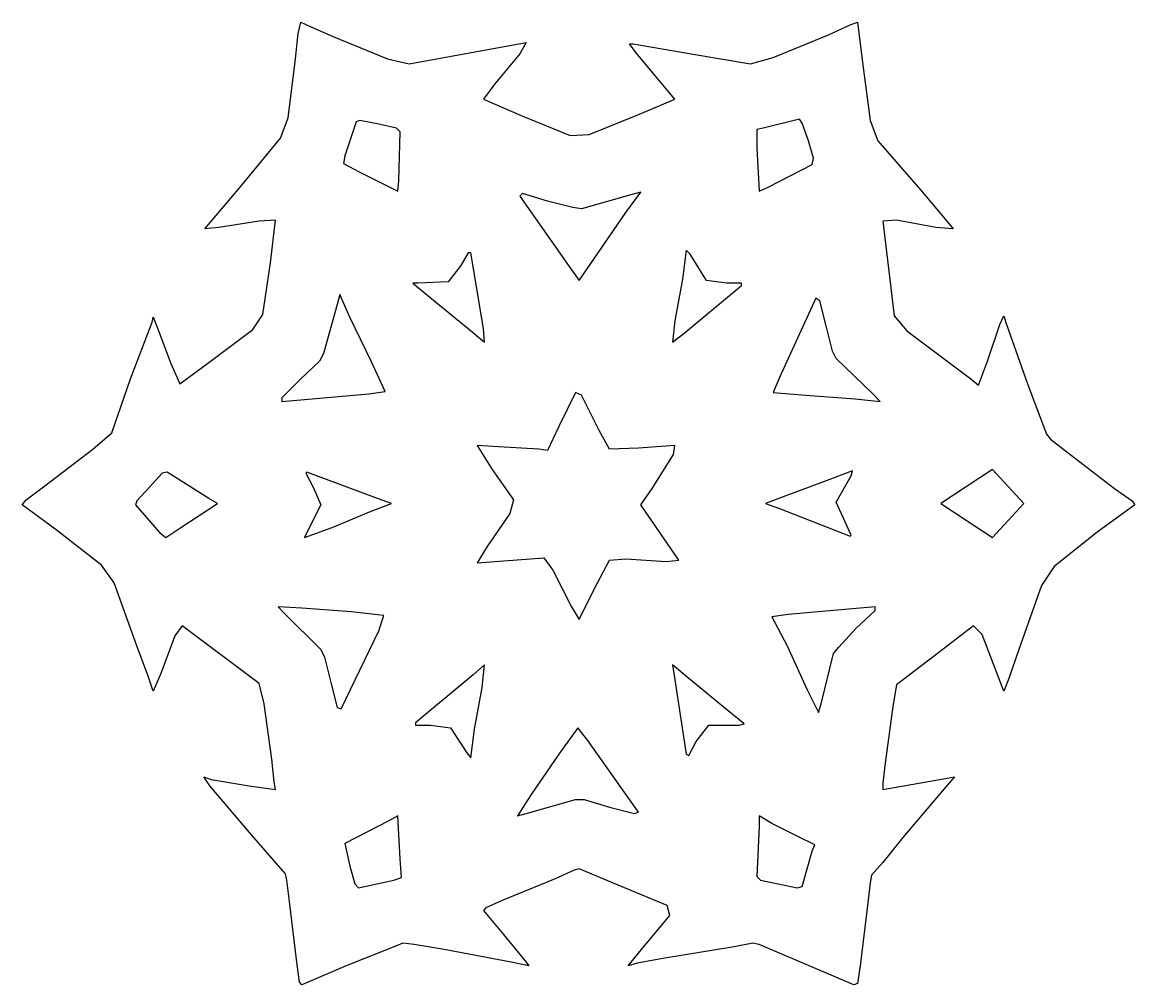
# Model space of a CAD drawing. Header units: centimetres. Extents: x -162 to 48, y -78 to 11.
# Drawn here: x -126.54 to -113.42, y -60.29 to -48.94 of the extents above; entities that cross this region are included whole.
import ezdxf

# ---------------------------------------------------------------- set-up
doc = ezdxf.new("R2010")
doc.units = ezdxf.units.CM
doc.header["$MEASUREMENT"] = 0
doc.layers.add('layer 1', color=7, linetype='Continuous')

msp = doc.modelspace()

# ---------------------------------------------------------------- linework, layer by layer
at = {"layer": 'layer 1', "color": 140}
for points, knots in [([(-113.65948, -54.43625), (-113.65948, -54.43625), (-114.22381, -54.00573), (-114.22381, -54.00573), (-114.22381, -54.00573), (-114.22381, -54.00573), (-114.41699, -53.8573), (-114.41699, -53.8573), (-114.41699, -53.8573), (-114.41699, -53.8573), (-114.4616, -53.79793), (-114.4616, -53.79793), (-114.4616, -53.79793), (-114.4616, -53.79793), (-114.68432, -53.20405), (-114.68432, -53.20405), (-114.68432, -53.20405), (-114.68432, -53.20405), (-114.93687, -52.49143), (-114.93687, -52.49143), (-114.93687, -52.49143), (-114.93687, -52.49143), (-114.96656, -52.40237), (-114.96656, -52.40237), (-114.96656, -52.40237), (-114.96656, -52.40237), (-115.01116, -52.50635), (-115.01116, -52.50635), (-115.01116, -52.50635), (-115.01116, -52.50635), (-115.15959, -52.93688), (-115.15959, -52.93688), (-115.15959, -52.93688), (-115.15959, -52.93688), (-115.26357, -53.21897), (-115.26357, -53.21897), (-115.26357, -53.21897), (-115.26357, -53.21897), (-115.35278, -53.14468), (-115.35278, -53.14468), (-115.35278, -53.14468), (-115.35278, -53.14468), (-115.5755, -52.98133), (-115.5755, -52.98133), (-115.5755, -52.98133), (-115.5755, -52.98133), (-116.11029, -52.58049), (-116.11029, -52.58049), (-116.11029, -52.58049), (-116.11029, -52.58049), (-116.25872, -52.40237), (-116.25872, -52.40237), (-116.25872, -52.40237), (-116.25872, -52.40237), (-116.39239, -51.28892), (-116.39239, -51.28892), (-116.39239, -51.28892), (-116.39239, -51.28892), (-116.22904, -51.27415), (-116.22904, -51.27415), (-116.22904, -51.27415), (-116.22904, -51.27415), (-115.76868, -51.36321), (-115.76868, -51.36321), (-115.76868, -51.36321), (-115.76868, -51.36321), (-115.56073, -51.37798), (-115.56073, -51.37798), (-115.56073, -51.37798), (-115.56073, -51.37798), (-115.69439, -51.21463), (-115.69439, -51.21463), (-115.69439, -51.21463), (-115.69439, -51.21463), (-115.9468, -50.91776), (-115.9468, -50.91776), (-115.9468, -50.91776), (-115.9468, -50.91776), (-116.45191, -50.33881), (-116.45191, -50.33881), (-116.45191, -50.33881), (-116.45191, -50.33881), (-116.54096, -50.10132), (-116.54096, -50.10132), (-116.54096, -50.10132), (-116.54096, -50.10132), (-116.63017, -49.41824), (-116.63017, -49.41824), (-116.63017, -49.41824), (-116.63017, -49.41824), (-116.68954, -48.94326), (-116.68954, -48.94326), (-116.68954, -48.94326), (-116.68954, -48.94326), (-116.7786, -48.97294), (-116.7786, -48.97294), (-116.7786, -48.97294), (-116.7786, -48.97294), (-117.03116, -49.09169), (-117.03116, -49.09169), (-117.03116, -49.09169), (-117.03116, -49.09169), (-117.6847, -49.35887), (-117.6847, -49.35887), (-117.6847, -49.35887), (-117.6847, -49.35887), (-117.95202, -49.43316), (-117.95202, -49.43316), (-117.95202, -49.43316), (-117.95202, -49.43316), (-118.65017, -49.31441), (-118.65017, -49.31441), (-118.65017, -49.31441), (-118.65017, -49.31441), (-119.3334, -49.19566), (-119.3334, -49.19566), (-119.3334, -49.19566), (-119.3334, -49.19566), (-119.37785, -49.19566), (-119.37785, -49.19566), (-119.37785, -49.19566), (-119.37785, -49.19566), (-119.30371, -49.29949), (-119.30371, -49.29949), (-119.30371, -49.29949), (-119.30371, -49.29949), (-119.00655, -49.65588), (-119.00655, -49.65588), (-119.00655, -49.65588), (-119.00655, -49.65588), (-118.8432, -49.84891), (-118.8432, -49.84891), (-118.8432, -49.84891), (-118.8432, -49.84891), (-119.25911, -50.02703), (-119.25911, -50.02703), (-119.25911, -50.02703), (-119.25911, -50.02703), (-119.85327, -50.26452), (-119.85327, -50.26452), (-119.85327, -50.26452), (-119.85327, -50.26452), (-120.076, -50.27944), (-120.076, -50.27944), (-120.076, -50.27944), (-120.076, -50.27944), (-120.65525, -50.0418), (-120.65525, -50.0418), (-120.65525, -50.0418), (-120.65525, -50.0418), (-121.10084, -49.84891), (-121.10084, -49.84891), (-121.10084, -49.84891), (-121.10084, -49.84891), (-120.96718, -49.67065), (-120.96718, -49.67065), (-120.96718, -49.67065), (-120.96718, -49.67065), (-120.67016, -49.31441), (-120.67016, -49.31441), (-120.67016, -49.31441), (-120.67016, -49.31441), (-120.59588, -49.18075), (-120.59588, -49.18075), (-120.59588, -49.18075), (-120.59588, -49.18075), (-121.97725, -49.43316), (-121.97725, -49.43316), (-121.97725, -49.43316), (-121.97725, -49.43316), (-122.22965, -49.37378), (-122.22965, -49.37378), (-122.22965, -49.37378), (-122.22965, -49.37378), (-122.8832, -49.10661), (-122.8832, -49.10661), (-122.8832, -49.10661), (-122.8832, -49.10661), (-123.15067, -48.98771), (-123.15067, -48.98771), (-123.15067, -48.98771), (-123.15067, -48.98771), (-123.25464, -48.94326), (-123.25464, -48.94326), (-123.25464, -48.94326), (-123.25464, -48.94326), (-123.28433, -49.07692), (-123.28433, -49.07692), (-123.28433, -49.07692), (-123.28433, -49.07692), (-123.31402, -49.37378), (-123.31402, -49.37378), (-123.31402, -49.37378), (-123.31402, -49.37378), (-123.40308, -50.07148), (-123.40308, -50.07148), (-123.40308, -50.07148), (-123.40308, -50.07148), (-123.49213, -50.30912), (-123.49213, -50.30912), (-123.49213, -50.30912), (-123.49213, -50.30912), (-123.96756, -50.88808), (-123.96756, -50.88808), (-123.96756, -50.88808), (-123.96756, -50.88808), (-124.38346, -51.37798), (-124.38346, -51.37798), (-124.38346, -51.37798), (-124.38346, -51.37798), (-124.21996, -51.36321), (-124.21996, -51.36321), (-124.21996, -51.36321), (-124.21996, -51.36321), (-123.74469, -51.28892), (-123.74469, -51.28892), (-123.74469, -51.28892), (-123.74469, -51.28892), (-123.55165, -51.27415), (-123.55165, -51.27415), (-123.55165, -51.27415), (-123.55165, -51.27415), (-123.61103, -51.77881), (-123.61103, -51.77881), (-123.61103, -51.77881), (-123.61103, -51.77881), (-123.70023, -52.38761), (-123.70023, -52.38761), (-123.70023, -52.38761), (-123.70023, -52.38761), (-123.81898, -52.56572), (-123.81898, -52.56572), (-123.81898, -52.56572), (-123.81898, -52.56572), (-124.33886, -52.95164), (-124.33886, -52.95164), (-124.33886, -52.95164), (-124.33886, -52.95164), (-124.68047, -53.20405), (-124.68047, -53.20405), (-124.68047, -53.20405), (-124.68047, -53.20405), (-124.78445, -52.96656), (-124.78445, -52.96656), (-124.78445, -52.96656), (-124.78445, -52.96656), (-124.9478, -52.53604), (-124.9478, -52.53604), (-124.9478, -52.53604), (-124.9478, -52.53604), (-124.9924, -52.41729), (-124.9924, -52.41729), (-124.9924, -52.41729), (-124.9924, -52.41729), (-125.00732, -52.47666), (-125.00732, -52.47666), (-125.00732, -52.47666), (-125.00732, -52.47666), (-125.25972, -53.14468), (-125.25972, -53.14468), (-125.25972, -53.14468), (-125.25972, -53.14468), (-125.48259, -53.78316), (-125.48259, -53.78316), (-125.48259, -53.78316), (-125.48259, -53.78316), (-125.70531, -53.97604), (-125.70531, -53.97604), (-125.70531, -53.97604), (-125.70531, -53.97604), (-126.2698, -54.40672), (-126.2698, -54.40672), (-126.2698, -54.40672), (-126.2698, -54.40672), (-126.49252, -54.56992), (-126.49252, -54.56992), (-126.49252, -54.56992), (-126.49252, -54.56992), (-126.53712, -54.62929), (-126.53712, -54.62929), (-126.53712, -54.62929), (-126.53712, -54.62929), (-126.13613, -54.9263), (-126.13613, -54.9263), (-126.13613, -54.9263), (-126.13613, -54.9263), (-125.60134, -55.34191), (-125.60134, -55.34191), (-125.60134, -55.34191), (-125.60134, -55.34191), (-125.45291, -55.54971), (-125.45291, -55.54971), (-125.45291, -55.54971), (-125.45291, -55.54971), (-125.18543, -56.29216), (-125.18543, -56.29216), (-125.18543, -56.29216), (-125.18543, -56.29216), (-125.05177, -56.6484), (-125.05177, -56.6484), (-125.05177, -56.6484), (-125.05177, -56.6484), (-124.9924, -56.82652), (-124.9924, -56.82652), (-124.9924, -56.82652), (-124.9924, -56.82652), (-124.90334, -56.61871), (-124.90334, -56.61871), (-124.90334, -56.61871), (-124.90334, -56.61871), (-124.73984, -56.17327), (-124.73984, -56.17327), (-124.73984, -56.17327), (-124.73984, -56.17327), (-124.65079, -56.05453), (-124.65079, -56.05453), (-124.65079, -56.05453), (-124.65079, -56.05453), (-123.74469, -56.73746), (-123.74469, -56.73746), (-123.74469, -56.73746), (-123.74469, -56.73746), (-123.68532, -56.9751), (-123.68532, -56.9751), (-123.68532, -56.9751), (-123.68532, -56.9751), (-123.59626, -57.62819), (-123.59626, -57.62819), (-123.59626, -57.62819), (-123.59626, -57.62819), (-123.56657, -57.89552), (-123.56657, -57.89552), (-123.56657, -57.89552), (-123.56657, -57.89552), (-123.55165, -57.98458), (-123.55165, -57.98458), (-123.55165, -57.98458), (-123.55165, -57.98458), (-123.86358, -57.93997), (-123.86358, -57.93997), (-123.86358, -57.93997), (-123.86358, -57.93997), (-124.30917, -57.86583), (-124.30917, -57.86583), (-124.30917, -57.86583), (-124.30917, -57.86583), (-124.39823, -57.83615), (-124.39823, -57.83615), (-124.39823, -57.83615), (-124.39823, -57.83615), (-124.32394, -57.93997), (-124.32394, -57.93997), (-124.32394, -57.93997), (-124.32394, -57.93997), (-123.8339, -58.51908), (-123.8339, -58.51908), (-123.8339, -58.51908), (-123.8339, -58.51908), (-123.43276, -58.97929), (-123.43276, -58.97929), (-123.43276, -58.97929), (-123.43276, -58.97929), (-123.41799, -59.05343), (-123.41799, -59.05343), (-123.41799, -59.05343), (-123.41799, -59.05343), (-123.38831, -59.30584), (-123.38831, -59.30584), (-123.38831, -59.30584), (-123.38831, -59.30584), (-123.2991, -60.01846), (-123.2991, -60.01846), (-123.2991, -60.01846), (-123.2991, -60.01846), (-123.26941, -60.25595), (-123.26941, -60.25595), (-123.26941, -60.25595), (-123.26941, -60.25595), (-123.23973, -60.28563), (-123.23973, -60.28563), (-123.23973, -60.28563), (-123.23973, -60.28563), (-122.71985, -60.06306), (-122.71985, -60.06306), (-122.71985, -60.06306), (-122.71985, -60.06306), (-122.12568, -59.82542), (-122.12568, -59.82542), (-122.12568, -59.82542), (-122.12568, -59.82542), (-122.05154, -59.79574), (-122.05154, -59.79574), (-122.05154, -59.79574), (-122.05154, -59.79574), (-121.91787, -59.81065), (-121.91787, -59.81065), (-121.91787, -59.81065), (-121.91787, -59.81065), (-121.56134, -59.87003), (-121.56134, -59.87003), (-121.56134, -59.87003), (-121.56134, -59.87003), (-120.77414, -60.01846), (-120.77414, -60.01846), (-120.77414, -60.01846), (-120.77414, -60.01846), (-120.56619, -60.06306), (-120.56619, -60.06306), (-120.56619, -60.06306), (-120.56619, -60.06306), (-120.59588, -60.01846), (-120.59588, -60.01846), (-120.59588, -60.01846), (-120.59588, -60.01846), (-120.8632, -59.69191), (-120.8632, -59.69191), (-120.8632, -59.69191), (-120.8632, -59.69191), (-121.10084, -59.40981), (-121.10084, -59.40981), (-121.10084, -59.40981), (-121.10084, -59.40981), (-121.07115, -59.38013), (-121.07115, -59.38013), (-121.07115, -59.38013), (-121.07115, -59.38013), (-120.87812, -59.29107), (-120.87812, -59.29107), (-120.87812, -59.29107), (-120.87812, -59.29107), (-120.25426, -59.03866), (-120.25426, -59.03866), (-120.25426, -59.03866), (-120.25426, -59.03866), (-120.03139, -58.93469), (-120.03139, -58.93469), (-120.03139, -58.93469), (-120.03139, -58.93469), (-119.97202, -58.91992), (-119.97202, -58.91992), (-119.97202, -58.91992), (-119.97202, -58.91992), (-119.51166, -59.11295), (-119.51166, -59.11295), (-119.51166, -59.11295), (-119.51166, -59.11295), (-118.93226, -59.35044), (-118.93226, -59.35044), (-118.93226, -59.35044), (-118.93226, -59.35044), (-118.90258, -59.46919), (-118.90258, -59.46919), (-118.90258, -59.46919), (-118.90258, -59.46919), (-119.19973, -59.82542), (-119.19973, -59.82542), (-119.19973, -59.82542), (-119.19973, -59.82542), (-119.39277, -60.06306), (-119.39277, -60.06306), (-119.39277, -60.06306), (-119.39277, -60.06306), (-119.28879, -60.03323), (-119.28879, -60.03323), (-119.28879, -60.03323), (-119.28879, -60.03323), (-118.9621, -59.974), (-118.9621, -59.974), (-118.9621, -59.974), (-118.9621, -59.974), (-118.14506, -59.84034), (-118.14506, -59.84034), (-118.14506, -59.84034), (-118.14506, -59.84034), (-117.92234, -59.79574), (-117.92234, -59.79574), (-117.92234, -59.79574), (-117.92234, -59.79574), (-117.84805, -59.81065), (-117.84805, -59.81065), (-117.84805, -59.81065), (-117.84805, -59.81065), (-116.734, -60.28563), (-116.734, -60.28563), (-116.734, -60.28563), (-116.734, -60.28563), (-116.68954, -60.27086), (-116.68954, -60.27086), (-116.68954, -60.27086), (-116.68954, -60.27086), (-116.65986, -60.06306), (-116.65986, -60.06306), (-116.65986, -60.06306), (-116.65986, -60.06306), (-116.57065, -59.35044), (-116.57065, -59.35044), (-116.57065, -59.35044), (-116.57065, -59.35044), (-116.54096, -59.08312), (-116.54096, -59.08312), (-116.54096, -59.08312), (-116.54096, -59.08312), (-116.52605, -58.99406), (-116.52605, -58.99406), (-116.52605, -58.99406), (-116.52605, -58.99406), (-116.39239, -58.84563), (-116.39239, -58.84563), (-116.39239, -58.84563), (-116.39239, -58.84563), (-116.15475, -58.54876), (-116.15475, -58.54876), (-116.15475, -58.54876), (-116.15475, -58.54876), (-115.64979, -57.95489), (-115.64979, -57.95489), (-115.64979, -57.95489), (-115.64979, -57.95489), (-115.54581, -57.83615), (-115.54581, -57.83615), (-115.54581, -57.83615), (-115.54581, -57.83615), (-115.63502, -57.85092), (-115.63502, -57.85092), (-115.63502, -57.85092), (-115.63502, -57.85092), (-116.39239, -57.98458), (-116.39239, -57.98458), (-116.39239, -57.98458), (-116.39239, -57.98458), (-116.39239, -57.91029), (-116.39239, -57.91029), (-116.39239, -57.91029), (-116.39239, -57.91029), (-116.3627, -57.6728), (-116.3627, -57.6728), (-116.3627, -57.6728), (-116.3627, -57.6728), (-116.27364, -57.00478), (-116.27364, -57.00478), (-116.27364, -57.00478), (-116.27364, -57.00478), (-116.22904, -56.75238), (-116.22904, -56.75238), (-116.22904, -56.75238), (-116.22904, -56.75238), (-115.78345, -56.41091), (-115.78345, -56.41091), (-115.78345, -56.41091), (-115.78345, -56.41091), (-115.32294, -56.05453), (-115.32294, -56.05453), (-115.32294, -56.05453), (-115.32294, -56.05453), (-115.21911, -56.1585), (-115.21911, -56.1585), (-115.21911, -56.1585), (-115.21911, -56.1585), (-115.05562, -56.58903), (-115.05562, -56.58903), (-115.05562, -56.58903), (-115.05562, -56.58903), (-114.96656, -56.82652), (-114.96656, -56.82652), (-114.96656, -56.82652), (-114.96656, -56.82652), (-114.90719, -56.67809), (-114.90719, -56.67809), (-114.90719, -56.67809), (-114.90719, -56.67809), (-114.78829, -56.33662), (-114.78829, -56.33662), (-114.78829, -56.33662), (-114.78829, -56.33662), (-114.52097, -55.57955), (-114.52097, -55.57955), (-114.52097, -55.57955), (-114.52097, -55.57955), (-114.37239, -55.35682), (-114.37239, -55.35682), (-114.37239, -55.35682), (-114.37239, -55.35682), (-113.86743, -54.95599), (-113.86743, -54.95599), (-113.86743, -54.95599), (-113.86743, -54.95599), (-113.42184, -54.62929), (-113.42184, -54.62929), (-113.42184, -54.62929), (-113.42184, -54.62929), (-113.45152, -54.58483), (-113.45152, -54.58483), (-113.45152, -54.58483), (-113.45152, -54.58483), (-113.65948, -54.43625), (-113.65948, -54.43625)], [0, 0, 0, 0, 0.00666667, 0.00666667, 0.00666667, 0.00666667, 0.01333333, 0.01333333, 0.01333333, 0.01333333, 0.02, 0.02, 0.02, 0.02, 0.02666667, 0.02666667, 0.02666667, 0.02666667, 0.03333333, 0.03333333, 0.03333333, 0.03333333, 0.04, 0.04, 0.04, 0.04, 0.04666667, 0.04666667, 0.04666667, 0.04666667, 0.05333333, 0.05333333, 0.05333333, 0.05333333, 0.06, 0.06, 0.06, 0.06, 0.06666667, 0.06666667, 0.06666667, 0.06666667, 0.07333333, 0.07333333, 0.07333333, 0.07333333, 0.08, 0.08, 0.08, 0.08, 0.08666667, 0.08666667, 0.08666667, 0.08666667, 0.09333333, 0.09333333, 0.09333333, 0.09333333, 0.1, 0.1, 0.1, 0.1, 0.10666667, 0.10666667, 0.10666667, 0.10666667, 0.11333333, 0.11333333, 0.11333333, 0.11333333, 0.12, 0.12, 0.12, 0.12, 0.12666667, 0.12666667, 0.12666667, 0.12666667, 0.13333333, 0.13333333, 0.13333333, 0.13333333, 0.14, 0.14, 0.14, 0.14, 0.14666667, 0.14666667, 0.14666667, 0.14666667, 0.15333333, 0.15333333, 0.15333333, 0.15333333, 0.16, 0.16, 0.16, 0.16, 0.16666667, 0.16666667, 0.16666667, 0.16666667, 0.17333333, 0.17333333, 0.17333333, 0.17333333, 0.18, 0.18, 0.18, 0.18, 0.18666667, 0.18666667, 0.18666667, 0.18666667, 0.19333333, 0.19333333, 0.19333333, 0.19333333, 0.2, 0.2, 0.2, 0.2, 0.20666667, 0.20666667, 0.20666667, 0.20666667, 0.21333333, 0.21333333, 0.21333333, 0.21333333, 0.22, 0.22, 0.22, 0.22, 0.22666667, 0.22666667, 0.22666667, 0.22666667, 0.23333333, 0.23333333, 0.23333333, 0.23333333, 0.24, 0.24, 0.24, 0.24, 0.24666667, 0.24666667, 0.24666667, 0.24666667, 0.25333333, 0.25333333, 0.25333333, 0.25333333, 0.26, 0.26, 0.26, 0.26, 0.26666667, 0.26666667, 0.26666667, 0.26666667, 0.27333333, 0.27333333, 0.27333333, 0.27333333, 0.28, 0.28, 0.28, 0.28, 0.28666667, 0.28666667, 0.28666667, 0.28666667, 0.29333333, 0.29333333, 0.29333333, 0.29333333, 0.3, 0.3, 0.3, 0.3, 0.30666667, 0.30666667, 0.30666667, 0.30666667, 0.31333333, 0.31333333, 0.31333333, 0.31333333, 0.32, 0.32, 0.32, 0.32, 0.32666667, 0.32666667, 0.32666667, 0.32666667, 0.33333333, 0.33333333, 0.33333333, 0.33333333, 0.34, 0.34, 0.34, 0.34, 0.34666667, 0.34666667, 0.34666667, 0.34666667, 0.35333333, 0.35333333, 0.35333333, 0.35333333, 0.36, 0.36, 0.36, 0.36, 0.36666667, 0.36666667, 0.36666667, 0.36666667, 0.37333333, 0.37333333, 0.37333333, 0.37333333, 0.38, 0.38, 0.38, 0.38, 0.38666667, 0.38666667, 0.38666667, 0.38666667, 0.39333333, 0.39333333, 0.39333333, 0.39333333, 0.4, 0.4, 0.4, 0.4, 0.40666667, 0.40666667, 0.40666667, 0.40666667, 0.41333333, 0.41333333, 0.41333333, 0.41333333, 0.42, 0.42, 0.42, 0.42, 0.42666667, 0.42666667, 0.42666667, 0.42666667, 0.43333333, 0.43333333, 0.43333333, 0.43333333, 0.44, 0.44, 0.44, 0.44, 0.44666667, 0.44666667, 0.44666667, 0.44666667, 0.45333333, 0.45333333, 0.45333333, 0.45333333, 0.46, 0.46, 0.46, 0.46, 0.46666667, 0.46666667, 0.46666667, 0.46666667, 0.47333333, 0.47333333, 0.47333333, 0.47333333, 0.48, 0.48, 0.48, 0.48, 0.48666667, 0.48666667, 0.48666667, 0.48666667, 0.49333333, 0.49333333, 0.49333333, 0.49333333, 0.5, 0.5, 0.5, 0.5, 0.50666667, 0.50666667, 0.50666667, 0.50666667, 0.51333333, 0.51333333, 0.51333333, 0.51333333, 0.52, 0.52, 0.52, 0.52, 0.52666667, 0.52666667, 0.52666667, 0.52666667, 0.53333333, 0.53333333, 0.53333333, 0.53333333, 0.54, 0.54, 0.54, 0.54, 0.54666667, 0.54666667, 0.54666667, 0.54666667, 0.55333333, 0.55333333, 0.55333333, 0.55333333, 0.56, 0.56, 0.56, 0.56, 0.56666667, 0.56666667, 0.56666667, 0.56666667, 0.57333333, 0.57333333, 0.57333333, 0.57333333, 0.58, 0.58, 0.58, 0.58, 0.58666667, 0.58666667, 0.58666667, 0.58666667, 0.59333333, 0.59333333, 0.59333333, 0.59333333, 0.6, 0.6, 0.6, 0.6, 0.60666667, 0.60666667, 0.60666667, 0.60666667, 0.61333333, 0.61333333, 0.61333333, 0.61333333, 0.62, 0.62, 0.62, 0.62, 0.62666667, 0.62666667, 0.62666667, 0.62666667, 0.63333333, 0.63333333, 0.63333333, 0.63333333, 0.64, 0.64, 0.64, 0.64, 0.64666667, 0.64666667, 0.64666667, 0.64666667, 0.65333333, 0.65333333, 0.65333333, 0.65333333, 0.66, 0.66, 0.66, 0.66, 0.66666667, 0.66666667, 0.66666667, 0.66666667, 0.67333333, 0.67333333, 0.67333333, 0.67333333, 0.68, 0.68, 0.68, 0.68, 0.68666667, 0.68666667, 0.68666667, 0.68666667, 0.69333333, 0.69333333, 0.69333333, 0.69333333, 0.7, 0.7, 0.7, 0.7, 0.70666667, 0.70666667, 0.70666667, 0.70666667, 0.71333333, 0.71333333, 0.71333333, 0.71333333, 0.72, 0.72, 0.72, 0.72, 0.72666667, 0.72666667, 0.72666667, 0.72666667, 0.73333333, 0.73333333, 0.73333333, 0.73333333, 0.74, 0.74, 0.74, 0.74, 0.74666667, 0.74666667, 0.74666667, 0.74666667, 0.75333333, 0.75333333, 0.75333333, 0.75333333, 0.76, 0.76, 0.76, 0.76, 0.76666667, 0.76666667, 0.76666667, 0.76666667, 0.77333333, 0.77333333, 0.77333333, 0.77333333, 0.78, 0.78, 0.78, 0.78, 0.78666667, 0.78666667, 0.78666667, 0.78666667, 0.79333333, 0.79333333, 0.79333333, 0.79333333, 0.8, 0.8, 0.8, 0.8, 0.80666667, 0.80666667, 0.80666667, 0.80666667, 0.81333333, 0.81333333, 0.81333333, 0.81333333, 0.82, 0.82, 0.82, 0.82, 0.82666667, 0.82666667, 0.82666667, 0.82666667, 0.83333333, 0.83333333, 0.83333333, 0.83333333, 0.84, 0.84, 0.84, 0.84, 0.84666667, 0.84666667, 0.84666667, 0.84666667, 0.85333333, 0.85333333, 0.85333333, 0.85333333, 0.86, 0.86, 0.86, 0.86, 0.86666667, 0.86666667, 0.86666667, 0.86666667, 0.87333333, 0.87333333, 0.87333333, 0.87333333, 0.88, 0.88, 0.88, 0.88, 0.88666667, 0.88666667, 0.88666667, 0.88666667, 0.89333333, 0.89333333, 0.89333333, 0.89333333, 0.9, 0.9, 0.9, 0.9, 0.90666667, 0.90666667, 0.90666667, 0.90666667, 0.91333333, 0.91333333, 0.91333333, 0.91333333, 0.92, 0.92, 0.92, 0.92, 0.92666667, 0.92666667, 0.92666667, 0.92666667, 0.93333333, 0.93333333, 0.93333333, 0.93333333, 0.94, 0.94, 0.94, 0.94, 0.94666667, 0.94666667, 0.94666667, 0.94666667, 0.95333333, 0.95333333, 0.95333333, 0.95333333, 0.96, 0.96, 0.96, 0.96, 0.96666667, 0.96666667, 0.96666667, 0.96666667, 0.97333333, 0.97333333, 0.97333333, 0.97333333, 0.98, 0.98, 0.98, 0.98, 0.98666667, 0.98666667, 0.98666667, 0.98666667, 1, 1, 1, 1]), ([(-117.87773, -50.20515), (-117.87773, -50.20515), (-117.87773, -50.20515), (-117.87773, -50.20515), (-117.87773, -50.20515), (-117.87773, -50.20515), (-117.80344, -50.19038), (-117.80344, -50.19038), (-117.80344, -50.19038), (-117.80344, -50.19038), (-117.37277, -50.0864), (-117.37277, -50.0864), (-117.37277, -50.0864), (-117.37277, -50.0864), (-117.34309, -50.13086), (-117.34309, -50.13086), (-117.34309, -50.13086), (-117.34309, -50.13086), (-117.2688, -50.33881), (-117.2688, -50.33881), (-117.2688, -50.33881), (-117.2688, -50.33881), (-117.20928, -50.54661), (-117.20928, -50.54661), (-117.20928, -50.54661), (-117.20928, -50.54661), (-117.22419, -50.6209), (-117.22419, -50.6209), (-117.22419, -50.6209), (-117.22419, -50.6209), (-117.74407, -50.88808), (-117.74407, -50.88808), (-117.74407, -50.88808), (-117.74407, -50.88808), (-117.84805, -50.93253), (-117.84805, -50.93253), (-117.84805, -50.93253), (-117.84805, -50.93253), (-117.87773, -50.42787), (-117.87773, -50.42787), (-117.87773, -50.42787), (-117.87773, -50.42787), (-117.87773, -50.20515), (-117.87773, -50.20515)], [0, 0, 0, 0, 0.08333333, 0.08333333, 0.08333333, 0.08333333, 0.16666667, 0.16666667, 0.16666667, 0.16666667, 0.25, 0.25, 0.25, 0.25, 0.33333333, 0.33333333, 0.33333333, 0.33333333, 0.41666667, 0.41666667, 0.41666667, 0.41666667, 0.5, 0.5, 0.5, 0.5, 0.58333333, 0.58333333, 0.58333333, 0.58333333, 0.66666667, 0.66666667, 0.66666667, 0.66666667, 0.75, 0.75, 0.75, 0.75, 0.83333333, 0.83333333, 0.83333333, 0.83333333, 1, 1, 1, 1]), ([(-122.73476, -50.51693), (-122.73476, -50.51693), (-122.73476, -50.51693), (-122.73476, -50.51693), (-122.73476, -50.51693), (-122.73476, -50.51693), (-122.6011, -50.11609), (-122.6011, -50.11609), (-122.6011, -50.11609), (-122.6011, -50.11609), (-122.5565, -50.10132), (-122.5565, -50.10132), (-122.5565, -50.10132), (-122.5565, -50.10132), (-122.33363, -50.14577), (-122.33363, -50.14577), (-122.33363, -50.14577), (-122.33363, -50.14577), (-122.12568, -50.19038), (-122.12568, -50.19038), (-122.12568, -50.19038), (-122.12568, -50.19038), (-122.08122, -50.23483), (-122.08122, -50.23483), (-122.08122, -50.23483), (-122.08122, -50.23483), (-122.09599, -50.81379), (-122.09599, -50.81379), (-122.09599, -50.81379), (-122.09599, -50.81379), (-122.11091, -50.93253), (-122.11091, -50.93253), (-122.11091, -50.93253), (-122.11091, -50.93253), (-122.5565, -50.70996), (-122.5565, -50.70996), (-122.5565, -50.70996), (-122.5565, -50.70996), (-122.74953, -50.60599), (-122.74953, -50.60599), (-122.74953, -50.60599), (-122.74953, -50.60599), (-122.73476, -50.51693), (-122.73476, -50.51693)], [0, 0, 0, 0, 0.08333333, 0.08333333, 0.08333333, 0.08333333, 0.16666667, 0.16666667, 0.16666667, 0.16666667, 0.25, 0.25, 0.25, 0.25, 0.33333333, 0.33333333, 0.33333333, 0.33333333, 0.41666667, 0.41666667, 0.41666667, 0.41666667, 0.5, 0.5, 0.5, 0.5, 0.58333333, 0.58333333, 0.58333333, 0.58333333, 0.66666667, 0.66666667, 0.66666667, 0.66666667, 0.75, 0.75, 0.75, 0.75, 0.83333333, 0.83333333, 0.83333333, 0.83333333, 1, 1, 1, 1]), ([(-120.64048, -50.96237), (-120.64048, -50.96237), (-120.64048, -50.96237), (-120.64048, -50.96237), (-120.64048, -50.96237), (-120.64048, -50.96237), (-120.34332, -51.05143), (-120.34332, -51.05143), (-120.34332, -51.05143), (-120.34332, -51.05143), (-120.04631, -51.12557), (-120.04631, -51.12557), (-120.04631, -51.12557), (-120.04631, -51.12557), (-119.94233, -51.14049), (-119.94233, -51.14049), (-119.94233, -51.14049), (-119.94233, -51.14049), (-119.36308, -50.97714), (-119.36308, -50.97714), (-119.36308, -50.97714), (-119.36308, -50.97714), (-119.24419, -50.94745), (-119.24419, -50.94745), (-119.24419, -50.94745), (-119.24419, -50.94745), (-119.42245, -51.18494), (-119.42245, -51.18494), (-119.42245, -51.18494), (-119.42245, -51.18494), (-119.7493, -51.66007), (-119.7493, -51.66007), (-119.7493, -51.66007), (-119.7493, -51.66007), (-119.97202, -51.98662), (-119.97202, -51.98662), (-119.97202, -51.98662), (-119.97202, -51.98662), (-120.09091, -51.82342), (-120.09091, -51.82342), (-120.09091, -51.82342), (-120.09091, -51.82342), (-120.67016, -50.99205), (-120.67016, -50.99205), (-120.67016, -50.99205), (-120.67016, -50.99205), (-120.64048, -50.96237), (-120.64048, -50.96237)], [0, 0, 0, 0, 0.07692308, 0.07692308, 0.07692308, 0.07692308, 0.15384615, 0.15384615, 0.15384615, 0.15384615, 0.23076923, 0.23076923, 0.23076923, 0.23076923, 0.30769231, 0.30769231, 0.30769231, 0.30769231, 0.38461538, 0.38461538, 0.38461538, 0.38461538, 0.46153846, 0.46153846, 0.46153846, 0.46153846, 0.53846154, 0.53846154, 0.53846154, 0.53846154, 0.61538462, 0.61538462, 0.61538462, 0.61538462, 0.69230769, 0.69230769, 0.69230769, 0.69230769, 0.76923077, 0.76923077, 0.76923077, 0.76923077, 0.84615385, 0.84615385, 0.84615385, 0.84615385, 1, 1, 1, 1]), ([(-121.93264, -52.01645), (-121.93264, -52.01645), (-121.93264, -52.01645), (-121.93264, -52.01645), (-121.93264, -52.01645), (-121.93264, -52.01645), (-121.87327, -52.01645), (-121.87327, -52.01645), (-121.87327, -52.01645), (-121.87327, -52.01645), (-121.51674, -52.00154), (-121.51674, -52.00154), (-121.51674, -52.00154), (-121.51674, -52.00154), (-121.36816, -51.8085), (-121.36816, -51.8085), (-121.36816, -51.8085), (-121.36816, -51.8085), (-121.2791, -51.66007), (-121.2791, -51.66007), (-121.2791, -51.66007), (-121.2791, -51.66007), (-121.24942, -51.66007), (-121.24942, -51.66007), (-121.24942, -51.66007), (-121.24942, -51.66007), (-121.10084, -52.55081), (-121.10084, -52.55081), (-121.10084, -52.55081), (-121.10084, -52.55081), (-121.08607, -52.71415), (-121.08607, -52.71415), (-121.08607, -52.71415), (-121.08607, -52.71415), (-121.2791, -52.55081), (-121.2791, -52.55081), (-121.2791, -52.55081), (-121.2791, -52.55081), (-121.66532, -52.23903), (-121.66532, -52.23903), (-121.66532, -52.23903), (-121.66532, -52.23903), (-121.93264, -52.01645), (-121.93264, -52.01645)], [0, 0, 0, 0, 0.08333333, 0.08333333, 0.08333333, 0.08333333, 0.16666667, 0.16666667, 0.16666667, 0.16666667, 0.25, 0.25, 0.25, 0.25, 0.33333333, 0.33333333, 0.33333333, 0.33333333, 0.41666667, 0.41666667, 0.41666667, 0.41666667, 0.5, 0.5, 0.5, 0.5, 0.58333333, 0.58333333, 0.58333333, 0.58333333, 0.66666667, 0.66666667, 0.66666667, 0.66666667, 0.75, 0.75, 0.75, 0.75, 0.83333333, 0.83333333, 0.83333333, 0.83333333, 1, 1, 1, 1]), ([(-118.8432, -52.46175), (-118.8432, -52.46175), (-118.8432, -52.46175), (-118.8432, -52.46175), (-118.8432, -52.46175), (-118.8432, -52.46175), (-118.75414, -51.97185), (-118.75414, -51.97185), (-118.75414, -51.97185), (-118.75414, -51.97185), (-118.70954, -51.63038), (-118.70954, -51.63038), (-118.70954, -51.63038), (-118.70954, -51.63038), (-118.66494, -51.67499), (-118.66494, -51.67499), (-118.66494, -51.67499), (-118.66494, -51.67499), (-118.4719, -51.98662), (-118.4719, -51.98662), (-118.4719, -51.98662), (-118.4719, -51.98662), (-118.23426, -52.01645), (-118.23426, -52.01645), (-118.23426, -52.01645), (-118.23426, -52.01645), (-118.056, -52.01645), (-118.056, -52.01645), (-118.056, -52.01645), (-118.056, -52.01645), (-118.056, -52.04614), (-118.056, -52.04614), (-118.056, -52.04614), (-118.056, -52.04614), (-118.73923, -52.61018), (-118.73923, -52.61018), (-118.73923, -52.61018), (-118.73923, -52.61018), (-118.87289, -52.71415), (-118.87289, -52.71415), (-118.87289, -52.71415), (-118.87289, -52.71415), (-118.8432, -52.46175), (-118.8432, -52.46175)], [0, 0, 0, 0, 0.08333333, 0.08333333, 0.08333333, 0.08333333, 0.16666667, 0.16666667, 0.16666667, 0.16666667, 0.25, 0.25, 0.25, 0.25, 0.33333333, 0.33333333, 0.33333333, 0.33333333, 0.41666667, 0.41666667, 0.41666667, 0.41666667, 0.5, 0.5, 0.5, 0.5, 0.58333333, 0.58333333, 0.58333333, 0.58333333, 0.66666667, 0.66666667, 0.66666667, 0.66666667, 0.75, 0.75, 0.75, 0.75, 0.83333333, 0.83333333, 0.83333333, 0.83333333, 1, 1, 1, 1]), ([(-123.47736, -53.3674), (-123.47736, -53.3674), (-123.47736, -53.3674), (-123.47736, -53.3674), (-123.47736, -53.3674), (-123.47736, -53.3674), (-123.25464, -53.14468), (-123.25464, -53.14468), (-123.25464, -53.14468), (-123.25464, -53.14468), (-123.03177, -52.93688), (-123.03177, -52.93688), (-123.03177, -52.93688), (-123.03177, -52.93688), (-122.98717, -52.84782), (-122.98717, -52.84782), (-122.98717, -52.84782), (-122.98717, -52.84782), (-122.82382, -52.26871), (-122.82382, -52.26871), (-122.82382, -52.26871), (-122.82382, -52.26871), (-122.79414, -52.14997), (-122.79414, -52.14997), (-122.79414, -52.14997), (-122.79414, -52.14997), (-122.67524, -52.41729), (-122.67524, -52.41729), (-122.67524, -52.41729), (-122.67524, -52.41729), (-122.42284, -52.93688), (-122.42284, -52.93688), (-122.42284, -52.93688), (-122.42284, -52.93688), (-122.25934, -53.29311), (-122.25934, -53.29311), (-122.25934, -53.29311), (-122.25934, -53.29311), (-122.45252, -53.3228), (-122.45252, -53.3228), (-122.45252, -53.3228), (-122.45252, -53.3228), (-123.47736, -53.41186), (-123.47736, -53.41186), (-123.47736, -53.41186), (-123.47736, -53.41186), (-123.47736, -53.3674), (-123.47736, -53.3674)], [0, 0, 0, 0, 0.07692308, 0.07692308, 0.07692308, 0.07692308, 0.15384615, 0.15384615, 0.15384615, 0.15384615, 0.23076923, 0.23076923, 0.23076923, 0.23076923, 0.30769231, 0.30769231, 0.30769231, 0.30769231, 0.38461538, 0.38461538, 0.38461538, 0.38461538, 0.46153846, 0.46153846, 0.46153846, 0.46153846, 0.53846154, 0.53846154, 0.53846154, 0.53846154, 0.61538462, 0.61538462, 0.61538462, 0.61538462, 0.69230769, 0.69230769, 0.69230769, 0.69230769, 0.76923077, 0.76923077, 0.76923077, 0.76923077, 0.84615385, 0.84615385, 0.84615385, 0.84615385, 1, 1, 1, 1]), ([(-116.71923, -53.38232), (-116.71923, -53.38232), (-116.71923, -53.38232), (-116.71923, -53.38232), (-116.71923, -53.38232), (-116.71923, -53.38232), (-117.29848, -53.33771), (-117.29848, -53.33771), (-117.29848, -53.33771), (-117.29848, -53.33771), (-117.6847, -53.30803), (-117.6847, -53.30803), (-117.6847, -53.30803), (-117.6847, -53.30803), (-117.61041, -53.12991), (-117.61041, -53.12991), (-117.61041, -53.12991), (-117.61041, -53.12991), (-117.17959, -52.19457), (-117.17959, -52.19457), (-117.17959, -52.19457), (-117.17959, -52.19457), (-117.13513, -52.22426), (-117.13513, -52.22426), (-117.13513, -52.22426), (-117.13513, -52.22426), (-117.06084, -52.52112), (-117.06084, -52.52112), (-117.06084, -52.52112), (-117.06084, -52.52112), (-116.98655, -52.81813), (-116.98655, -52.81813), (-116.98655, -52.81813), (-116.98655, -52.81813), (-116.94195, -52.90719), (-116.94195, -52.90719), (-116.94195, -52.90719), (-116.94195, -52.90719), (-116.51128, -53.3228), (-116.51128, -53.3228), (-116.51128, -53.3228), (-116.51128, -53.3228), (-116.42222, -53.41186), (-116.42222, -53.41186), (-116.42222, -53.41186), (-116.42222, -53.41186), (-116.71923, -53.38232), (-116.71923, -53.38232)], [0, 0, 0, 0, 0.07692308, 0.07692308, 0.07692308, 0.07692308, 0.15384615, 0.15384615, 0.15384615, 0.15384615, 0.23076923, 0.23076923, 0.23076923, 0.23076923, 0.30769231, 0.30769231, 0.30769231, 0.30769231, 0.38461538, 0.38461538, 0.38461538, 0.38461538, 0.46153846, 0.46153846, 0.46153846, 0.46153846, 0.53846154, 0.53846154, 0.53846154, 0.53846154, 0.61538462, 0.61538462, 0.61538462, 0.61538462, 0.69230769, 0.69230769, 0.69230769, 0.69230769, 0.76923077, 0.76923077, 0.76923077, 0.76923077, 0.84615385, 0.84615385, 0.84615385, 0.84615385, 1, 1, 1, 1]), ([(-118.94718, -55.29745), (-118.94718, -55.29745), (-118.94718, -55.29745), (-118.94718, -55.29745), (-118.94718, -55.29745), (-118.94718, -55.29745), (-119.42245, -55.26777), (-119.42245, -55.26777), (-119.42245, -55.26777), (-119.42245, -55.26777), (-119.61549, -55.28253), (-119.61549, -55.28253), (-119.61549, -55.28253), (-119.61549, -55.28253), (-119.79375, -55.624), (-119.79375, -55.624), (-119.79375, -55.624), (-119.79375, -55.624), (-119.97202, -55.98038), (-119.97202, -55.98038), (-119.97202, -55.98038), (-119.97202, -55.98038), (-120.06123, -55.83195), (-120.06123, -55.83195), (-120.06123, -55.83195), (-120.06123, -55.83195), (-120.28395, -55.40128), (-120.28395, -55.40128), (-120.28395, -55.40128), (-120.28395, -55.40128), (-120.38792, -55.25285), (-120.38792, -55.25285), (-120.38792, -55.25285), (-120.38792, -55.25285), (-121.17513, -55.31222), (-121.17513, -55.31222), (-121.17513, -55.31222), (-121.17513, -55.31222), (-121.05638, -55.11933), (-121.05638, -55.11933), (-121.05638, -55.11933), (-121.05638, -55.11933), (-120.78891, -54.73326), (-120.78891, -54.73326), (-120.78891, -54.73326), (-120.78891, -54.73326), (-120.74445, -54.56992), (-120.74445, -54.56992), (-120.74445, -54.56992), (-120.74445, -54.56992), (-120.99686, -54.21368), (-120.99686, -54.21368), (-120.99686, -54.21368), (-120.99686, -54.21368), (-121.17513, -53.93159), (-121.17513, -53.93159), (-121.17513, -53.93159), (-121.17513, -53.93159), (-120.92272, -53.94636), (-120.92272, -53.94636), (-120.92272, -53.94636), (-120.92272, -53.94636), (-120.4473, -53.97604), (-120.4473, -53.97604), (-120.4473, -53.97604), (-120.4473, -53.97604), (-120.34332, -53.99096), (-120.34332, -53.99096), (-120.34332, -53.99096), (-120.34332, -53.99096), (-120.20966, -53.70887), (-120.20966, -53.70887), (-120.20966, -53.70887), (-120.20966, -53.70887), (-120.01662, -53.30803), (-120.01662, -53.30803), (-120.01662, -53.30803), (-120.01662, -53.30803), (-119.94233, -53.33771), (-119.94233, -53.33771), (-119.94233, -53.33771), (-119.94233, -53.33771), (-119.73438, -53.75347), (-119.73438, -53.75347), (-119.73438, -53.75347), (-119.73438, -53.75347), (-119.61549, -53.97604), (-119.61549, -53.97604), (-119.61549, -53.97604), (-119.61549, -53.97604), (-119.27388, -53.96127), (-119.27388, -53.96127), (-119.27388, -53.96127), (-119.27388, -53.96127), (-118.8432, -53.93159), (-118.8432, -53.93159), (-118.8432, -53.93159), (-118.8432, -53.93159), (-118.85812, -54.03542), (-118.85812, -54.03542), (-118.85812, -54.03542), (-118.85812, -54.03542), (-119.11053, -54.43625), (-119.11053, -54.43625), (-119.11053, -54.43625), (-119.11053, -54.43625), (-119.24419, -54.62929), (-119.24419, -54.62929), (-119.24419, -54.62929), (-119.24419, -54.62929), (-118.7986, -55.28253), (-118.7986, -55.28253), (-118.7986, -55.28253), (-118.7986, -55.28253), (-118.94718, -55.29745), (-118.94718, -55.29745)], [0, 0, 0, 0, 0.03333333, 0.03333333, 0.03333333, 0.03333333, 0.06666667, 0.06666667, 0.06666667, 0.06666667, 0.1, 0.1, 0.1, 0.1, 0.13333333, 0.13333333, 0.13333333, 0.13333333, 0.16666667, 0.16666667, 0.16666667, 0.16666667, 0.2, 0.2, 0.2, 0.2, 0.23333333, 0.23333333, 0.23333333, 0.23333333, 0.26666667, 0.26666667, 0.26666667, 0.26666667, 0.3, 0.3, 0.3, 0.3, 0.33333333, 0.33333333, 0.33333333, 0.33333333, 0.36666667, 0.36666667, 0.36666667, 0.36666667, 0.4, 0.4, 0.4, 0.4, 0.43333333, 0.43333333, 0.43333333, 0.43333333, 0.46666667, 0.46666667, 0.46666667, 0.46666667, 0.5, 0.5, 0.5, 0.5, 0.53333333, 0.53333333, 0.53333333, 0.53333333, 0.56666667, 0.56666667, 0.56666667, 0.56666667, 0.6, 0.6, 0.6, 0.6, 0.63333333, 0.63333333, 0.63333333, 0.63333333, 0.66666667, 0.66666667, 0.66666667, 0.66666667, 0.7, 0.7, 0.7, 0.7, 0.73333333, 0.73333333, 0.73333333, 0.73333333, 0.76666667, 0.76666667, 0.76666667, 0.76666667, 0.8, 0.8, 0.8, 0.8, 0.83333333, 0.83333333, 0.83333333, 0.83333333, 0.86666667, 0.86666667, 0.86666667, 0.86666667, 0.9, 0.9, 0.9, 0.9, 0.93333333, 0.93333333, 0.93333333, 0.93333333, 1, 1, 1, 1]), ([(-124.6657, -54.89661), (-124.6657, -54.89661), (-124.6657, -54.89661), (-124.6657, -54.89661), (-124.6657, -54.89661), (-124.6657, -54.89661), (-124.84382, -55.01536), (-124.84382, -55.01536), (-124.84382, -55.01536), (-124.84382, -55.01536), (-124.91811, -54.95599), (-124.91811, -54.95599), (-124.91811, -54.95599), (-124.91811, -54.95599), (-125.20035, -54.62929), (-125.20035, -54.62929), (-125.20035, -54.62929), (-125.20035, -54.62929), (-125.18543, -54.58483), (-125.18543, -54.58483), (-125.18543, -54.58483), (-125.18543, -54.58483), (-125.037, -54.42148), (-125.037, -54.42148), (-125.037, -54.42148), (-125.037, -54.42148), (-124.88842, -54.25814), (-124.88842, -54.25814), (-124.88842, -54.25814), (-124.88842, -54.25814), (-124.82905, -54.24337), (-124.82905, -54.24337), (-124.82905, -54.24337), (-124.82905, -54.24337), (-124.33886, -54.55515), (-124.33886, -54.55515), (-124.33886, -54.55515), (-124.33886, -54.55515), (-124.23488, -54.61452), (-124.23488, -54.61452), (-124.23488, -54.61452), (-124.23488, -54.61452), (-124.6657, -54.89661), (-124.6657, -54.89661)], [0, 0, 0, 0, 0.08333333, 0.08333333, 0.08333333, 0.08333333, 0.16666667, 0.16666667, 0.16666667, 0.16666667, 0.25, 0.25, 0.25, 0.25, 0.33333333, 0.33333333, 0.33333333, 0.33333333, 0.41666667, 0.41666667, 0.41666667, 0.41666667, 0.5, 0.5, 0.5, 0.5, 0.58333333, 0.58333333, 0.58333333, 0.58333333, 0.66666667, 0.66666667, 0.66666667, 0.66666667, 0.75, 0.75, 0.75, 0.75, 0.83333333, 0.83333333, 0.83333333, 0.83333333, 1, 1, 1, 1]), ([(-123.10606, -54.42148), (-123.10606, -54.42148), (-123.10606, -54.42148), (-123.10606, -54.42148), (-123.10606, -54.42148), (-123.10606, -54.42148), (-123.19512, -54.25814), (-123.19512, -54.25814), (-123.19512, -54.25814), (-123.19512, -54.25814), (-123.18035, -54.24337), (-123.18035, -54.24337), (-123.18035, -54.24337), (-123.18035, -54.24337), (-122.34855, -54.55515), (-122.34855, -54.55515), (-122.34855, -54.55515), (-122.34855, -54.55515), (-122.1852, -54.61452), (-122.1852, -54.61452), (-122.1852, -54.61452), (-122.1852, -54.61452), (-122.42284, -54.70358), (-122.42284, -54.70358), (-122.42284, -54.70358), (-122.42284, -54.70358), (-122.8832, -54.89661), (-122.8832, -54.89661), (-122.8832, -54.89661), (-122.8832, -54.89661), (-123.21004, -55.01536), (-123.21004, -55.01536), (-123.21004, -55.01536), (-123.21004, -55.01536), (-123.18035, -54.95599), (-123.18035, -54.95599), (-123.18035, -54.95599), (-123.18035, -54.95599), (-123.01686, -54.62929), (-123.01686, -54.62929), (-123.01686, -54.62929), (-123.01686, -54.62929), (-123.10606, -54.42148), (-123.10606, -54.42148)], [0, 0, 0, 0, 0.08333333, 0.08333333, 0.08333333, 0.08333333, 0.16666667, 0.16666667, 0.16666667, 0.16666667, 0.25, 0.25, 0.25, 0.25, 0.33333333, 0.33333333, 0.33333333, 0.33333333, 0.41666667, 0.41666667, 0.41666667, 0.41666667, 0.5, 0.5, 0.5, 0.5, 0.58333333, 0.58333333, 0.58333333, 0.58333333, 0.66666667, 0.66666667, 0.66666667, 0.66666667, 0.75, 0.75, 0.75, 0.75, 0.83333333, 0.83333333, 0.83333333, 0.83333333, 1, 1, 1, 1]), ([(-116.83798, -54.82232), (-116.83798, -54.82232), (-116.83798, -54.82232), (-116.83798, -54.82232), (-116.83798, -54.82232), (-116.83798, -54.82232), (-116.76383, -54.98567), (-116.76383, -54.98567), (-116.76383, -54.98567), (-116.76383, -54.98567), (-116.7786, -55.00044), (-116.7786, -55.00044), (-116.7786, -55.00044), (-116.7786, -55.00044), (-117.61041, -54.67389), (-117.61041, -54.67389), (-117.61041, -54.67389), (-117.61041, -54.67389), (-117.77376, -54.61452), (-117.77376, -54.61452), (-117.77376, -54.61452), (-117.77376, -54.61452), (-117.53612, -54.52546), (-117.53612, -54.52546), (-117.53612, -54.52546), (-117.53612, -54.52546), (-117.06084, -54.3472), (-117.06084, -54.3472), (-117.06084, -54.3472), (-117.06084, -54.3472), (-116.74892, -54.22845), (-116.74892, -54.22845), (-116.74892, -54.22845), (-116.74892, -54.22845), (-116.76383, -54.28782), (-116.76383, -54.28782), (-116.76383, -54.28782), (-116.76383, -54.28782), (-116.94195, -54.5996), (-116.94195, -54.5996), (-116.94195, -54.5996), (-116.94195, -54.5996), (-116.83798, -54.82232), (-116.83798, -54.82232)], [0, 0, 0, 0, 0.08333333, 0.08333333, 0.08333333, 0.08333333, 0.16666667, 0.16666667, 0.16666667, 0.16666667, 0.25, 0.25, 0.25, 0.25, 0.33333333, 0.33333333, 0.33333333, 0.33333333, 0.41666667, 0.41666667, 0.41666667, 0.41666667, 0.5, 0.5, 0.5, 0.5, 0.58333333, 0.58333333, 0.58333333, 0.58333333, 0.66666667, 0.66666667, 0.66666667, 0.66666667, 0.75, 0.75, 0.75, 0.75, 0.83333333, 0.83333333, 0.83333333, 0.83333333, 1, 1, 1, 1]), ([(-115.10022, -55.01536), (-115.10022, -55.01536), (-115.10022, -55.01536), (-115.10022, -55.01536), (-115.10022, -55.01536), (-115.10022, -55.01536), (-115.70916, -54.61452), (-115.70916, -54.61452), (-115.70916, -54.61452), (-115.70916, -54.61452), (-115.10022, -54.21368), (-115.10022, -54.21368), (-115.10022, -54.21368), (-115.10022, -54.21368), (-114.72892, -54.61452), (-114.72892, -54.61452), (-114.72892, -54.61452), (-114.72892, -54.61452), (-115.10022, -55.01536), (-115.10022, -55.01536)], [0, 0, 0, 0, 0.16666667, 0.16666667, 0.16666667, 0.16666667, 0.33333333, 0.33333333, 0.33333333, 0.33333333, 0.5, 0.5, 0.5, 0.5, 0.66666667, 0.66666667, 0.66666667, 0.66666667, 1, 1, 1, 1]), ([(-122.82382, -57.01955), (-122.82382, -57.01955), (-122.82382, -57.01955), (-122.82382, -57.01955), (-122.82382, -57.01955), (-122.82382, -57.01955), (-122.89811, -56.72269), (-122.89811, -56.72269), (-122.89811, -56.72269), (-122.89811, -56.72269), (-122.9724, -56.42568), (-122.9724, -56.42568), (-122.9724, -56.42568), (-122.9724, -56.42568), (-123.01686, -56.33662), (-123.01686, -56.33662), (-123.01686, -56.33662), (-123.01686, -56.33662), (-123.44768, -55.90609), (-123.44768, -55.90609), (-123.44768, -55.90609), (-123.44768, -55.90609), (-123.52197, -55.83195), (-123.52197, -55.83195), (-123.52197, -55.83195), (-123.52197, -55.83195), (-123.23973, -55.84672), (-123.23973, -55.84672), (-123.23973, -55.84672), (-123.23973, -55.84672), (-122.66047, -55.89118), (-122.66047, -55.89118), (-122.66047, -55.89118), (-122.66047, -55.89118), (-122.27426, -55.93578), (-122.27426, -55.93578), (-122.27426, -55.93578), (-122.27426, -55.93578), (-122.33363, -56.1139), (-122.33363, -56.1139), (-122.33363, -56.1139), (-122.33363, -56.1139), (-122.77922, -57.03447), (-122.77922, -57.03447), (-122.77922, -57.03447), (-122.77922, -57.03447), (-122.82382, -57.01955), (-122.82382, -57.01955)], [0, 0, 0, 0, 0.07692308, 0.07692308, 0.07692308, 0.07692308, 0.15384615, 0.15384615, 0.15384615, 0.15384615, 0.23076923, 0.23076923, 0.23076923, 0.23076923, 0.30769231, 0.30769231, 0.30769231, 0.30769231, 0.38461538, 0.38461538, 0.38461538, 0.38461538, 0.46153846, 0.46153846, 0.46153846, 0.46153846, 0.53846154, 0.53846154, 0.53846154, 0.53846154, 0.61538462, 0.61538462, 0.61538462, 0.61538462, 0.69230769, 0.69230769, 0.69230769, 0.69230769, 0.76923077, 0.76923077, 0.76923077, 0.76923077, 0.84615385, 0.84615385, 0.84615385, 0.84615385, 1, 1, 1, 1]), ([(-116.48159, -55.87641), (-116.48159, -55.87641), (-116.48159, -55.87641), (-116.48159, -55.87641), (-116.48159, -55.87641), (-116.48159, -55.87641), (-116.70431, -56.08421), (-116.70431, -56.08421), (-116.70431, -56.08421), (-116.70431, -56.08421), (-116.91227, -56.30693), (-116.91227, -56.30693), (-116.91227, -56.30693), (-116.91227, -56.30693), (-116.97164, -56.38122), (-116.97164, -56.38122), (-116.97164, -56.38122), (-116.97164, -56.38122), (-117.12022, -56.9751), (-117.12022, -56.9751), (-117.12022, -56.9751), (-117.12022, -56.9751), (-117.1499, -57.07892), (-117.1499, -57.07892), (-117.1499, -57.07892), (-117.1499, -57.07892), (-117.28357, -56.81175), (-117.28357, -56.81175), (-117.28357, -56.81175), (-117.28357, -56.81175), (-117.5212, -56.29216), (-117.5212, -56.29216), (-117.5212, -56.29216), (-117.5212, -56.29216), (-117.69947, -55.9507), (-117.69947, -55.9507), (-117.69947, -55.9507), (-117.69947, -55.9507), (-117.50643, -55.92101), (-117.50643, -55.92101), (-117.50643, -55.92101), (-117.50643, -55.92101), (-116.48159, -55.83195), (-116.48159, -55.83195), (-116.48159, -55.83195), (-116.48159, -55.83195), (-116.48159, -55.87641), (-116.48159, -55.87641)], [0, 0, 0, 0, 0.07692308, 0.07692308, 0.07692308, 0.07692308, 0.15384615, 0.15384615, 0.15384615, 0.15384615, 0.23076923, 0.23076923, 0.23076923, 0.23076923, 0.30769231, 0.30769231, 0.30769231, 0.30769231, 0.38461538, 0.38461538, 0.38461538, 0.38461538, 0.46153846, 0.46153846, 0.46153846, 0.46153846, 0.53846154, 0.53846154, 0.53846154, 0.53846154, 0.61538462, 0.61538462, 0.61538462, 0.61538462, 0.69230769, 0.69230769, 0.69230769, 0.69230769, 0.76923077, 0.76923077, 0.76923077, 0.76923077, 0.84615385, 0.84615385, 0.84615385, 0.84615385, 1, 1, 1, 1]), ([(-121.11575, -56.78206), (-121.11575, -56.78206), (-121.11575, -56.78206), (-121.11575, -56.78206), (-121.11575, -56.78206), (-121.11575, -56.78206), (-121.20481, -57.27196), (-121.20481, -57.27196), (-121.20481, -57.27196), (-121.20481, -57.27196), (-121.24942, -57.61343), (-121.24942, -57.61343), (-121.24942, -57.61343), (-121.24942, -57.61343), (-121.29402, -57.55405), (-121.29402, -57.55405), (-121.29402, -57.55405), (-121.29402, -57.55405), (-121.48705, -57.25719), (-121.48705, -57.25719), (-121.48705, -57.25719), (-121.48705, -57.25719), (-121.72469, -57.22736), (-121.72469, -57.22736), (-121.72469, -57.22736), (-121.72469, -57.22736), (-121.90296, -57.22736), (-121.90296, -57.22736), (-121.90296, -57.22736), (-121.90296, -57.22736), (-121.90296, -57.19767), (-121.90296, -57.19767), (-121.90296, -57.19767), (-121.90296, -57.19767), (-121.21973, -56.63363), (-121.21973, -56.63363), (-121.21973, -56.63363), (-121.21973, -56.63363), (-121.08607, -56.51474), (-121.08607, -56.51474), (-121.08607, -56.51474), (-121.08607, -56.51474), (-121.11575, -56.78206), (-121.11575, -56.78206)], [0, 0, 0, 0, 0.08333333, 0.08333333, 0.08333333, 0.08333333, 0.16666667, 0.16666667, 0.16666667, 0.16666667, 0.25, 0.25, 0.25, 0.25, 0.33333333, 0.33333333, 0.33333333, 0.33333333, 0.41666667, 0.41666667, 0.41666667, 0.41666667, 0.5, 0.5, 0.5, 0.5, 0.58333333, 0.58333333, 0.58333333, 0.58333333, 0.66666667, 0.66666667, 0.66666667, 0.66666667, 0.75, 0.75, 0.75, 0.75, 0.83333333, 0.83333333, 0.83333333, 0.83333333, 1, 1, 1, 1]), ([(-118.08569, -57.22736), (-118.08569, -57.22736), (-118.08569, -57.22736), (-118.08569, -57.22736), (-118.08569, -57.22736), (-118.08569, -57.22736), (-118.44222, -57.22736), (-118.44222, -57.22736), (-118.44222, -57.22736), (-118.44222, -57.22736), (-118.59065, -57.42039), (-118.59065, -57.42039), (-118.59065, -57.42039), (-118.59065, -57.42039), (-118.67985, -57.58374), (-118.67985, -57.58374), (-118.67985, -57.58374), (-118.67985, -57.58374), (-118.70954, -57.56882), (-118.70954, -57.56882), (-118.70954, -57.56882), (-118.70954, -57.56882), (-118.8432, -56.693), (-118.8432, -56.693), (-118.8432, -56.693), (-118.8432, -56.693), (-118.87289, -56.51474), (-118.87289, -56.51474), (-118.87289, -56.51474), (-118.87289, -56.51474), (-118.67985, -56.67809), (-118.67985, -56.67809), (-118.67985, -56.67809), (-118.67985, -56.67809), (-118.27872, -57.00478), (-118.27872, -57.00478), (-118.27872, -57.00478), (-118.27872, -57.00478), (-118.02631, -57.21259), (-118.02631, -57.21259), (-118.02631, -57.21259), (-118.02631, -57.21259), (-118.08569, -57.22736), (-118.08569, -57.22736)], [0, 0, 0, 0, 0.08333333, 0.08333333, 0.08333333, 0.08333333, 0.16666667, 0.16666667, 0.16666667, 0.16666667, 0.25, 0.25, 0.25, 0.25, 0.33333333, 0.33333333, 0.33333333, 0.33333333, 0.41666667, 0.41666667, 0.41666667, 0.41666667, 0.5, 0.5, 0.5, 0.5, 0.58333333, 0.58333333, 0.58333333, 0.58333333, 0.66666667, 0.66666667, 0.66666667, 0.66666667, 0.75, 0.75, 0.75, 0.75, 0.83333333, 0.83333333, 0.83333333, 0.83333333, 1, 1, 1, 1]), ([(-119.31848, -58.26667), (-119.31848, -58.26667), (-119.31848, -58.26667), (-119.31848, -58.26667), (-119.31848, -58.26667), (-119.31848, -58.26667), (-119.61549, -58.19238), (-119.61549, -58.19238), (-119.61549, -58.19238), (-119.61549, -58.19238), (-119.91265, -58.10332), (-119.91265, -58.10332), (-119.91265, -58.10332), (-119.91265, -58.10332), (-120.01662, -58.10332), (-120.01662, -58.10332), (-120.01662, -58.10332), (-120.01662, -58.10332), (-120.59588, -58.26667), (-120.59588, -58.26667), (-120.59588, -58.26667), (-120.59588, -58.26667), (-120.69985, -58.29636), (-120.69985, -58.29636), (-120.69985, -58.29636), (-120.69985, -58.29636), (-120.5365, -58.04395), (-120.5365, -58.04395), (-120.5365, -58.04395), (-120.5365, -58.04395), (-120.20966, -57.56882), (-120.20966, -57.56882), (-120.20966, -57.56882), (-120.20966, -57.56882), (-119.98694, -57.25719), (-119.98694, -57.25719), (-119.98694, -57.25719), (-119.98694, -57.25719), (-119.86804, -57.40562), (-119.86804, -57.40562), (-119.86804, -57.40562), (-119.86804, -57.40562), (-119.27388, -58.25175), (-119.27388, -58.25175), (-119.27388, -58.25175), (-119.27388, -58.25175), (-119.31848, -58.26667), (-119.31848, -58.26667)], [0, 0, 0, 0, 0.07692308, 0.07692308, 0.07692308, 0.07692308, 0.15384615, 0.15384615, 0.15384615, 0.15384615, 0.23076923, 0.23076923, 0.23076923, 0.23076923, 0.30769231, 0.30769231, 0.30769231, 0.30769231, 0.38461538, 0.38461538, 0.38461538, 0.38461538, 0.46153846, 0.46153846, 0.46153846, 0.46153846, 0.53846154, 0.53846154, 0.53846154, 0.53846154, 0.61538462, 0.61538462, 0.61538462, 0.61538462, 0.69230769, 0.69230769, 0.69230769, 0.69230769, 0.76923077, 0.76923077, 0.76923077, 0.76923077, 0.84615385, 0.84615385, 0.84615385, 0.84615385, 1, 1, 1, 1]), ([(-122.15551, -59.05343), (-122.15551, -59.05343), (-122.15551, -59.05343), (-122.15551, -59.05343), (-122.15551, -59.05343), (-122.15551, -59.05343), (-122.57142, -59.14249), (-122.57142, -59.14249), (-122.57142, -59.14249), (-122.57142, -59.14249), (-122.61587, -59.09803), (-122.61587, -59.09803), (-122.61587, -59.09803), (-122.61587, -59.09803), (-122.67524, -58.89023), (-122.67524, -58.89023), (-122.67524, -58.89023), (-122.67524, -58.89023), (-122.73476, -58.62291), (-122.73476, -58.62291), (-122.73476, -58.62291), (-122.73476, -58.62291), (-122.21489, -58.35573), (-122.21489, -58.35573), (-122.21489, -58.35573), (-122.21489, -58.35573), (-122.11091, -58.29636), (-122.11091, -58.29636), (-122.11091, -58.29636), (-122.11091, -58.29636), (-122.08122, -58.80117), (-122.08122, -58.80117), (-122.08122, -58.80117), (-122.08122, -58.80117), (-122.06631, -59.02375), (-122.06631, -59.02375), (-122.06631, -59.02375), (-122.06631, -59.02375), (-122.15551, -59.05343), (-122.15551, -59.05343)], [0, 0, 0, 0, 0.09090909, 0.09090909, 0.09090909, 0.09090909, 0.18181818, 0.18181818, 0.18181818, 0.18181818, 0.27272727, 0.27272727, 0.27272727, 0.27272727, 0.36363636, 0.36363636, 0.36363636, 0.36363636, 0.45454545, 0.45454545, 0.45454545, 0.45454545, 0.54545455, 0.54545455, 0.54545455, 0.54545455, 0.63636364, 0.63636364, 0.63636364, 0.63636364, 0.72727273, 0.72727273, 0.72727273, 0.72727273, 0.81818182, 0.81818182, 0.81818182, 0.81818182, 1, 1, 1, 1]), ([(-117.22419, -58.71197), (-117.22419, -58.71197), (-117.22419, -58.71197), (-117.22419, -58.71197), (-117.22419, -58.71197), (-117.22419, -58.71197), (-117.34309, -59.12772), (-117.34309, -59.12772), (-117.34309, -59.12772), (-117.34309, -59.12772), (-117.40246, -59.14249), (-117.40246, -59.14249), (-117.40246, -59.14249), (-117.40246, -59.14249), (-117.62533, -59.09803), (-117.62533, -59.09803), (-117.62533, -59.09803), (-117.62533, -59.09803), (-117.83313, -59.05343), (-117.83313, -59.05343), (-117.83313, -59.05343), (-117.83313, -59.05343), (-117.87773, -59.00898), (-117.87773, -59.00898), (-117.87773, -59.00898), (-117.87773, -59.00898), (-117.84805, -58.4151), (-117.84805, -58.4151), (-117.84805, -58.4151), (-117.84805, -58.4151), (-117.84805, -58.29636), (-117.84805, -58.29636), (-117.84805, -58.29636), (-117.84805, -58.29636), (-117.69947, -58.38542), (-117.69947, -58.38542), (-117.69947, -58.38542), (-117.69947, -58.38542), (-117.40246, -58.53385), (-117.40246, -58.53385), (-117.40246, -58.53385), (-117.40246, -58.53385), (-117.19451, -58.63782), (-117.19451, -58.63782), (-117.19451, -58.63782), (-117.19451, -58.63782), (-117.22419, -58.71197), (-117.22419, -58.71197)], [0, 0, 0, 0, 0.07692308, 0.07692308, 0.07692308, 0.07692308, 0.15384615, 0.15384615, 0.15384615, 0.15384615, 0.23076923, 0.23076923, 0.23076923, 0.23076923, 0.30769231, 0.30769231, 0.30769231, 0.30769231, 0.38461538, 0.38461538, 0.38461538, 0.38461538, 0.46153846, 0.46153846, 0.46153846, 0.46153846, 0.53846154, 0.53846154, 0.53846154, 0.53846154, 0.61538462, 0.61538462, 0.61538462, 0.61538462, 0.69230769, 0.69230769, 0.69230769, 0.69230769, 0.76923077, 0.76923077, 0.76923077, 0.76923077, 0.84615385, 0.84615385, 0.84615385, 0.84615385, 1, 1, 1, 1])]:
    msp.add_open_spline(points, degree=3, knots=knots, dxfattribs=at)

doc.saveas('drawing.dxf')
